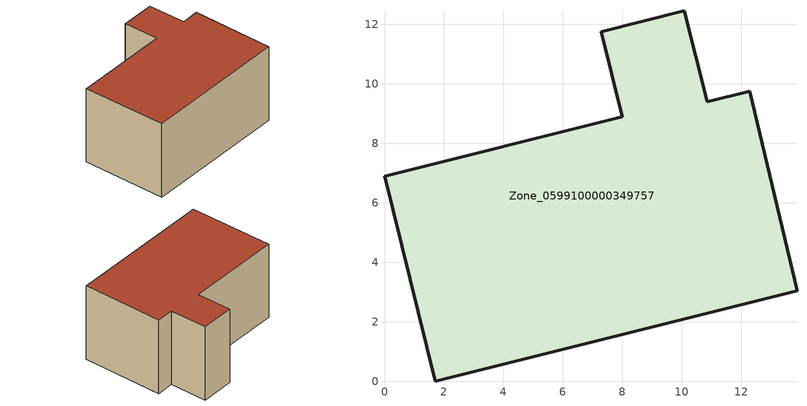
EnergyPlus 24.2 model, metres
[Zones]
Zone_0599100000349757
 floor ground (C_G): 12.28,9.75 13.87,3.04 1.71,0 0,6.89 8,8.89 7.29,11.74 10.09,12.45 10.85,9.39 z0
 wall outside (C_F): 10.85,9.39 10.09,12.45 7.29,11.74 8,8.89 0,6.89 1.71,0 13.87,3.04 12.28,9.75 10.85,9.39 z0:6.54
 roof outside (C_R): 13.87,3.04 12.28,9.75 10.85,9.39 10.09,12.45 7.29,11.74 8,8.89 0,6.89 1.71,0 z6.54
[BUILDING]
Pand.0599100000349757: North Axis=0; Terrain=City; Loads Convergence Tolerance Value=0.04; Temperature Convergence Tolerance Value=0.4; Solar Distribution=FullExterior; Maximum Number of Warmup Days=25; Minimum Number of Warmup Days=1
[Site:Location]
Rotterdam.The.Hague.AP_ZH_NLD Design_Conditions: Latitude=51.96; Longitude=4.45; Time Zone=1; Elevation=-4.5
[SITE:GROUNDTEMPERATURE:BUILDINGSURFACE]
18, 18, 18, 18, 18, 18, 18, 18, 18, 18, 18, 18
[MATERIAL] Thermal Absorptance=0.9; Solar Absorptance=0.7; Visible Absorptance=0.7
Name | Roughness | Thickness | Conductivity | Density | Specific Heat
G.D.1992-2005 | MediumSmooth | 0.15 | 0.06 | 540 | 1210
F.D.1992-2005 | Rough | 0.3 | 0.12 | 1920 | 840
R.D.1992-2005 | MediumRough | 0.2 | 0.08 | 1500 | 1000
[CONSTRUCTION]
C_G: G.D.1992-2005
C_F: F.D.1992-2005
C_R: R.D.1992-2005
[ZONE]
Zone_0599100000349757: Type=1; Multiplier=1; Ceiling Height=Autocalculate; Volume=Autocalculate; Floor Area=autocalculate; Part of Total Floor Area=Yes
[ZONEINFILTRATION:DESIGNFLOWRATE]
Infil_Zone_0599100000349757: Zone or ZoneList or Space or SpaceList=Zone_0599100000349757; Schedule=AlwaysOn; Design Flow Rate Calculation Method=Flow/Area; Flow Rate per Floor Area=0.0021; Constant Term Coefficient=1; Temperature Term Coefficient=0; Velocity Term Coefficient=0; Velocity Squared Term Coefficient=0
[HVACTEMPLATE:ZONE:IDEALLOADSAIRSYSTEM]
Zone_0599100000349757: Maximum Heating Supply Air Temperature=50; Minimum Cooling Supply Air Temperature=13; Maximum Heating Supply Air Humidity Ratio=0.0156; Minimum Cooling Supply Air Humidity Ratio=0.0077; Heating Limit=NoLimit; Cooling Limit=NoLimit; Dehumidification Control Type=ConstantSensibleHeatRatio; Cooling Sensible Heat Ratio=0.7; Dehumidification Setpoint=60; Humidification Control Type=None; Humidification Setpoint=30; Outdoor Air Method=None; Outdoor Air Flow Rate per Person=0.00944; Outdoor Air Flow Rate per Zone Floor Area=0; Outdoor Air Flow Rate per Zone=0; Demand Controlled Ventilation Type=None; Outdoor Air Economizer Type=NoEconomizer; Heat Recovery Type=None; Sensible Heat Recovery Effectiveness=0.7; Latent Heat Recovery Effectiveness=0.65
[ZONECONTROL:THERMOSTAT]
ThermostatControl_Zone_0599100000349757: Zone or ZoneList=Zone_0599100000349757; Control Type Schedule=DualSetpointControlType; Control 1=Thermostat_Zone_0599100000349757; Temperature Difference Between Cutout And Setpoint=0
[THERMOSTATSETPOINT:DUALSETPOINT]
Thermostat_Zone_0599100000349757: Heating Setpoint Temperature Schedule=HeatingSetpoint_Zone_0599100000349757; Cooling Setpoint Temperature Schedule=CoolingSetpoint_Zone_0599100000349757
[SCHEDULE:COMPACT]
HeatingSetpoint_Zone_0599100000349757: Through: 12/31, For: AllDays, Until: 24:00, 21
CoolingSetpoint_Zone_0599100000349757: Through: 12/31, For: AllDays, Until: 24:00, 24
DualSetpointControlType: Through: 12/31, For: AllDays, Until: 24:00, 4
AlwaysOn: Through: 12/31, For: AllDays, Until: 24:00, 1
